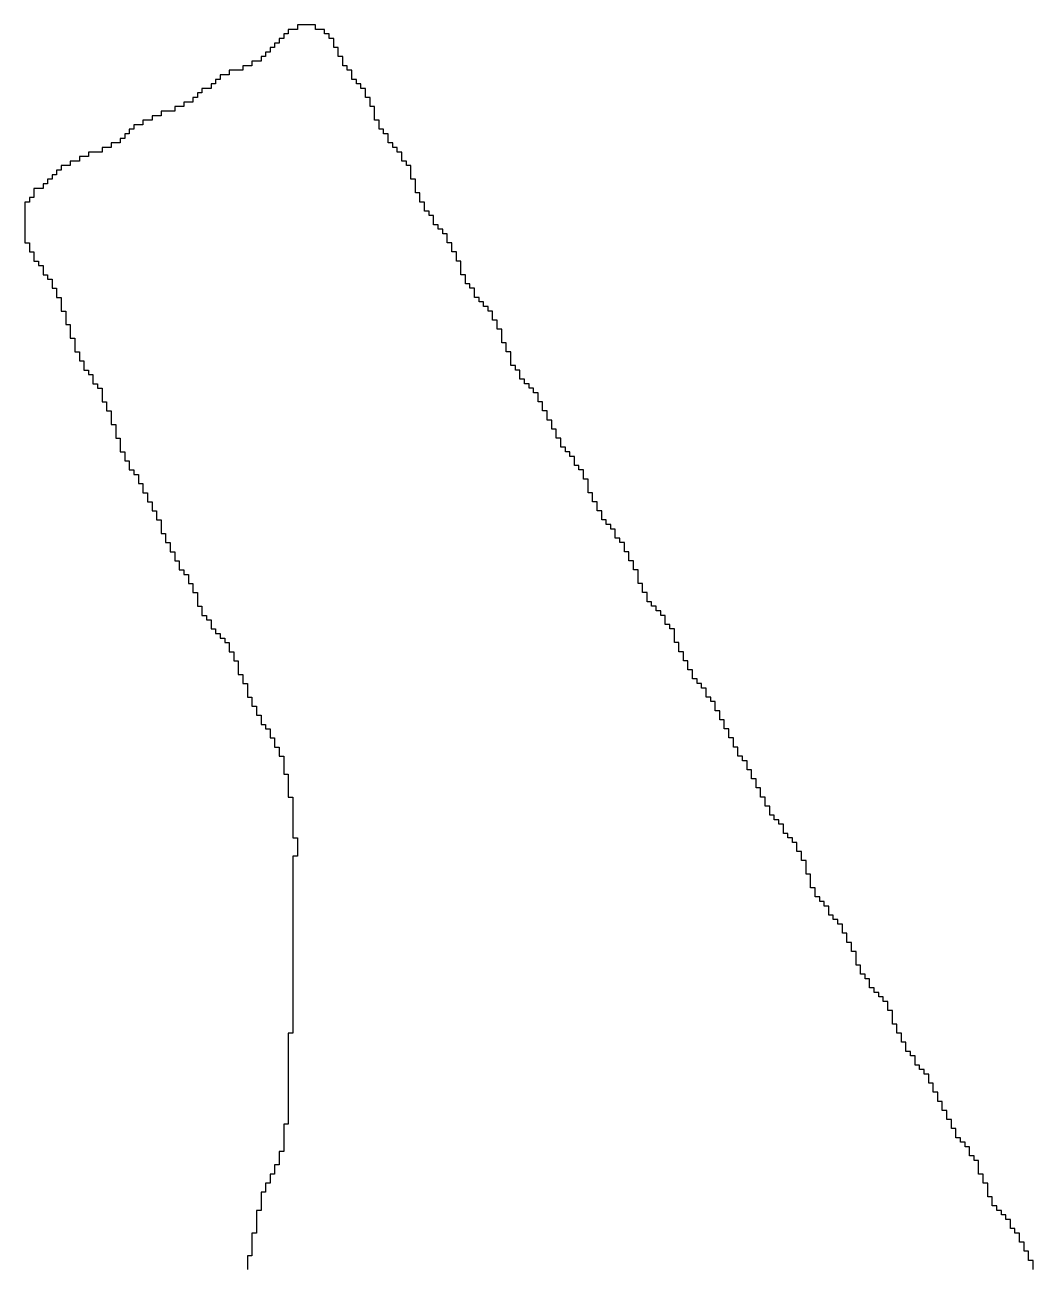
# Model space of a CAD drawing. Header units: millimetres. Extents: x 9.6 to 105, y 7.6 to 66.9.
# Drawn here: x 85.406 to 85.845, y 22.465 to 23.005 of the extents above; entities that cross this region are included whole.
import ezdxf

# ---------------------------------------------------------------- set-up
doc = ezdxf.new("R2010")
doc.units = ezdxf.units.MM
doc.layers.add('BottomOverlay', color=54, linetype='Continuous')

msp = doc.modelspace()

# ---------------------------------------------------------------- linework, layer by layer
at = {"layer": 'BottomOverlay'}
for p, q in [((85.5247, 23.00513), (85.5247, 23.00315)), ((85.53261, 23.00513), (85.5247, 23.00513)), ((85.53261, 23.00315), (85.53261, 23.00513)), ((85.52075, 23.00118), (85.51877, 23.00118)), ((85.51877, 23.00118), (85.51877, 22.9992)), ((85.5247, 23.00315), (85.52075, 23.00315)), ((85.52075, 23.00315), (85.52075, 23.00118)), ((85.53656, 23.00315), (85.53261, 23.00315)), ((85.53656, 23.00118), (85.53656, 23.00315)), ((85.53854, 23.00118), (85.53656, 23.00118)), ((85.53854, 22.9992), (85.53854, 23.00118)), ((85.51482, 22.99525), (85.51285, 22.99525)), ((85.51285, 22.99525), (85.51285, 22.99327)), ((85.5168, 22.99723), (85.51482, 22.99723)), ((85.51482, 22.99723), (85.51482, 22.99525)), ((85.51877, 22.9992), (85.5168, 22.9992)), ((85.5168, 22.9992), (85.5168, 22.99723)), ((85.54051, 22.9992), (85.53854, 22.9992)), ((85.54051, 22.99723), (85.54051, 22.9992)), ((85.54051, 22.99525), (85.54051, 22.99723)), ((85.54249, 22.99525), (85.54051, 22.99525)), ((85.54249, 22.99327), (85.54249, 22.99525)), ((85.50889, 22.98932), (85.50494, 22.98932)), ((85.50494, 22.98932), (85.50494, 22.98735)), ((85.51087, 22.9913), (85.50889, 22.9913)), ((85.50889, 22.9913), (85.50889, 22.98932)), ((85.51285, 22.99327), (85.51087, 22.99327)), ((85.51087, 22.99327), (85.51087, 22.9913)), ((85.54249, 22.9913), (85.54249, 22.99327)), ((85.54447, 22.9913), (85.54249, 22.9913)), ((85.54447, 22.98932), (85.54447, 22.9913)), ((85.54447, 22.98735), (85.54447, 22.98932)), ((85.49506, 22.98339), (85.49111, 22.98339)), ((85.49111, 22.98339), (85.49111, 22.98141)), ((85.50099, 22.98537), (85.49506, 22.98537)), ((85.49506, 22.98537), (85.49506, 22.98339)), ((85.50494, 22.98735), (85.50099, 22.98735)), ((85.50099, 22.98735), (85.50099, 22.98537)), ((85.54644, 22.98735), (85.54447, 22.98735)), ((85.54644, 22.98537), (85.54644, 22.98735)), ((85.54842, 22.98537), (85.54644, 22.98537)), ((85.54842, 22.98339), (85.54842, 22.98537)), ((85.54842, 22.98141), (85.54842, 22.98339)), ((85.48913, 22.97944), (85.48715, 22.97944)), ((85.48715, 22.97944), (85.48715, 22.97746)), ((85.49111, 22.98141), (85.48913, 22.98141)), ((85.48913, 22.98141), (85.48913, 22.97944)), ((85.5504, 22.98141), (85.54842, 22.98141)), ((85.5504, 22.97944), (85.5504, 22.98141)), ((85.55237, 22.97944), (85.5504, 22.97944)), ((85.55237, 22.97746), (85.55237, 22.97944)), ((85.48122, 22.97351), (85.47925, 22.97351)), ((85.47925, 22.97351), (85.47925, 22.97153)), ((85.4832, 22.97549), (85.48122, 22.97549)), ((85.48122, 22.97549), (85.48122, 22.97351)), ((85.48715, 22.97746), (85.4832, 22.97746)), ((85.4832, 22.97746), (85.4832, 22.97549)), ((85.55435, 22.97746), (85.55237, 22.97746)), ((85.55435, 22.97549), (85.55435, 22.97746)), ((85.55435, 22.97351), (85.55435, 22.97549)), ((85.55632, 22.97351), (85.55435, 22.97351)), ((85.55632, 22.97153), (85.55632, 22.97351)), ((85.47134, 22.96758), (85.46541, 22.96758)), ((85.46541, 22.96758), (85.46541, 22.96561)), ((85.4753, 22.96956), (85.47134, 22.96956)), ((85.47134, 22.96956), (85.47134, 22.96758)), ((85.47925, 22.97153), (85.4753, 22.97153)), ((85.4753, 22.97153), (85.4753, 22.96956)), ((85.55632, 22.96956), (85.55632, 22.97153)), ((85.5583, 22.96956), (85.55632, 22.96956)), ((85.5583, 22.96758), (85.5583, 22.96956)), ((85.5583, 22.96561), (85.5583, 22.96758)), ((85.45751, 22.96165), (85.45356, 22.96165)), ((85.45356, 22.96165), (85.45356, 22.95967)), ((85.46146, 22.96363), (85.45751, 22.96363)), ((85.45751, 22.96363), (85.45751, 22.96165)), ((85.46541, 22.96561), (85.46146, 22.96561)), ((85.46146, 22.96561), (85.46146, 22.96363)), ((85.5583, 22.96363), (85.5583, 22.96561)), ((85.56028, 22.96363), (85.5583, 22.96363)), ((85.56028, 22.96165), (85.56028, 22.96363)), ((85.56028, 22.95967), (85.56028, 22.96165)), ((85.45158, 22.9577), (85.4496, 22.9577)), ((85.4496, 22.9577), (85.4496, 22.95572)), ((85.45356, 22.95967), (85.45158, 22.95967)), ((85.45158, 22.95967), (85.45158, 22.9577)), ((85.56225, 22.95967), (85.56028, 22.95967)), ((85.56225, 22.9577), (85.56225, 22.95967)), ((85.56423, 22.9577), (85.56225, 22.9577)), ((85.56423, 22.95572), (85.56423, 22.9577)), ((85.44367, 22.95177), (85.43972, 22.95177)), ((85.43972, 22.95177), (85.43972, 22.94979)), ((85.44763, 22.95375), (85.44367, 22.95375)), ((85.44367, 22.95375), (85.44367, 22.95177)), ((85.4496, 22.95572), (85.44763, 22.95572)), ((85.44763, 22.95572), (85.44763, 22.95375)), ((85.56423, 22.95375), (85.56423, 22.95572)), ((85.56621, 22.95375), (85.56423, 22.95375)), ((85.56621, 22.95177), (85.56621, 22.95375)), ((85.56818, 22.95177), (85.56621, 22.95177)), ((85.56818, 22.94979), (85.56818, 22.95177)), ((85.42984, 22.94584), (85.42589, 22.94584)), ((85.42589, 22.94584), (85.42589, 22.94387)), ((85.43379, 22.94782), (85.42984, 22.94782)), ((85.42984, 22.94782), (85.42984, 22.94584)), ((85.43972, 22.94979), (85.43379, 22.94979)), ((85.43379, 22.94979), (85.43379, 22.94782)), ((85.57016, 22.94979), (85.56818, 22.94979)), ((85.57016, 22.94782), (85.57016, 22.94979)), ((85.57016, 22.94584), (85.57016, 22.94782)), ((85.57214, 22.94584), (85.57016, 22.94584)), ((85.57214, 22.94387), (85.57214, 22.94584)), ((85.41996, 22.93991), (85.41798, 22.93991)), ((85.41798, 22.93991), (85.41798, 22.93794)), ((85.42193, 22.94189), (85.41996, 22.94189)), ((85.41996, 22.94189), (85.41996, 22.93991)), ((85.42589, 22.94387), (85.42193, 22.94387)), ((85.42193, 22.94387), (85.42193, 22.94189)), ((85.57411, 22.94387), (85.57214, 22.94387)), ((85.57411, 22.94189), (85.57411, 22.94387)), ((85.57411, 22.93991), (85.57411, 22.94189)), ((85.57411, 22.93794), (85.57411, 22.93991)), ((85.41601, 22.93596), (85.41403, 22.93596)), ((85.41403, 22.93596), (85.41403, 22.93398)), ((85.41798, 22.93794), (85.41601, 22.93794)), ((85.41601, 22.93794), (85.41601, 22.93596)), ((85.57609, 22.93794), (85.57411, 22.93794)), ((85.57609, 22.93596), (85.57609, 22.93794)), ((85.57609, 22.93398), (85.57609, 22.93596)), ((85.41008, 22.93003), (85.4081, 22.93003)), ((85.4081, 22.93003), (85.4081, 22.92805)), ((85.41403, 22.93398), (85.41008, 22.93398)), ((85.41008, 22.93398), (85.41008, 22.93201)), ((85.41008, 22.93201), (85.41008, 22.93003)), ((85.57609, 22.93201), (85.57609, 22.93398)), ((85.57806, 22.93201), (85.57609, 22.93201)), ((85.57806, 22.93003), (85.57806, 22.93201)), ((85.57806, 22.92805), (85.57806, 22.93003)), ((85.4081, 22.92805), (85.40612, 22.92805)), ((85.40612, 22.92805), (85.40612, 22.92608)), ((85.40612, 22.92608), (85.40612, 22.9241)), ((85.40612, 22.9241), (85.40612, 22.92213)), ((85.58004, 22.92805), (85.57806, 22.92805)), ((85.58004, 22.92608), (85.58004, 22.92805)), ((85.58004, 22.9241), (85.58004, 22.92608)), ((85.58202, 22.9241), (85.58004, 22.9241)), ((85.58202, 22.92213), (85.58202, 22.9241)), ((85.40612, 22.92213), (85.40612, 22.92015)), ((85.40612, 22.92015), (85.40612, 22.91817)), ((85.40612, 22.91817), (85.40612, 22.9162)), ((85.58399, 22.92213), (85.58202, 22.92213)), ((85.58399, 22.92015), (85.58399, 22.92213)), ((85.58399, 22.91817), (85.58399, 22.92015)), ((85.58597, 22.91817), (85.58399, 22.91817)), ((85.58597, 22.9162), (85.58597, 22.91817)), ((85.40612, 22.9162), (85.40612, 22.91422)), ((85.40612, 22.91422), (85.40612, 22.91225)), ((85.58795, 22.9162), (85.58597, 22.9162)), ((85.58795, 22.91422), (85.58795, 22.9162)), ((85.58992, 22.91422), (85.58795, 22.91422)), ((85.58992, 22.91225), (85.58992, 22.91422)), ((85.40612, 22.91225), (85.40612, 22.91027)), ((85.40612, 22.91027), (85.4081, 22.91027)), ((85.4081, 22.91027), (85.4081, 22.90829)), ((85.4081, 22.90829), (85.4081, 22.90631)), ((85.58992, 22.91027), (85.58992, 22.91225)), ((85.5919, 22.91027), (85.58992, 22.91027)), ((85.5919, 22.90829), (85.5919, 22.91027)), ((85.5919, 22.90631), (85.5919, 22.90829)), ((85.4081, 22.90631), (85.41008, 22.90631)), ((85.41008, 22.90631), (85.41008, 22.90434)), ((85.41008, 22.90434), (85.41008, 22.90236)), ((85.41008, 22.90236), (85.41205, 22.90236)), ((85.41205, 22.90236), (85.41205, 22.90039)), ((85.59388, 22.90631), (85.5919, 22.90631)), ((85.59388, 22.90434), (85.59388, 22.90631)), ((85.59388, 22.90236), (85.59388, 22.90434)), ((85.59585, 22.90236), (85.59388, 22.90236)), ((85.59585, 22.90039), (85.59585, 22.90236)), ((85.41205, 22.90039), (85.41403, 22.90039)), ((85.41403, 22.90039), (85.41403, 22.89841)), ((85.41403, 22.89841), (85.41403, 22.89643)), ((85.59585, 22.89841), (85.59585, 22.90039)), ((85.59585, 22.89643), (85.59585, 22.89841)), ((85.41403, 22.89643), (85.41601, 22.89643)), ((85.41601, 22.89643), (85.41601, 22.89446)), ((85.41601, 22.89446), (85.41798, 22.89446)), ((85.41798, 22.89446), (85.41798, 22.89248)), ((85.41798, 22.89248), (85.41798, 22.89051)), ((85.59783, 22.89643), (85.59585, 22.89643)), ((85.59783, 22.89446), (85.59783, 22.89643)), ((85.59783, 22.89248), (85.59783, 22.89446)), ((85.5998, 22.89248), (85.59783, 22.89248)), ((85.5998, 22.89051), (85.5998, 22.89248)), ((85.41798, 22.89051), (85.41996, 22.89051)), ((85.41996, 22.89051), (85.41996, 22.88853)), ((85.41996, 22.88853), (85.41996, 22.88655)), ((85.41996, 22.88655), (85.42193, 22.88655)), ((85.42193, 22.88655), (85.42193, 22.88457)), ((85.60178, 22.89051), (85.5998, 22.89051)), ((85.60178, 22.88853), (85.60178, 22.89051)), ((85.60178, 22.88655), (85.60178, 22.88853)), ((85.60376, 22.88655), (85.60178, 22.88655)), ((85.60376, 22.88457), (85.60376, 22.88655)), ((85.42193, 22.88457), (85.42193, 22.8826)), ((85.42193, 22.8826), (85.42193, 22.88062)), ((85.42193, 22.88062), (85.42391, 22.88062)), ((85.42391, 22.88062), (85.42391, 22.87865)), ((85.60573, 22.88457), (85.60376, 22.88457)), ((85.60573, 22.8826), (85.60573, 22.88457)), ((85.60771, 22.8826), (85.60573, 22.8826)), ((85.60771, 22.88062), (85.60771, 22.8826)), ((85.60968, 22.88062), (85.60771, 22.88062)), ((85.60968, 22.87865), (85.60968, 22.88062)), ((85.42391, 22.87865), (85.42391, 22.87667)), ((85.42391, 22.87667), (85.42391, 22.87469)), ((85.60968, 22.87667), (85.60968, 22.87865)), ((85.61166, 22.87667), (85.60968, 22.87667)), ((85.61166, 22.87469), (85.61166, 22.87667)), ((85.42391, 22.87469), (85.42589, 22.87469)), ((85.42589, 22.87469), (85.42589, 22.87272)), ((85.42589, 22.87272), (85.42589, 22.87074)), ((85.42589, 22.87074), (85.42589, 22.86877)), ((85.61166, 22.87272), (85.61166, 22.87469)), ((85.61364, 22.87272), (85.61166, 22.87272)), ((85.61364, 22.87074), (85.61364, 22.87272)), ((85.61364, 22.86877), (85.61364, 22.87074)), ((85.42589, 22.86877), (85.42786, 22.86877)), ((85.42786, 22.86877), (85.42786, 22.86679)), ((85.42786, 22.86679), (85.42786, 22.86481)), ((85.42786, 22.86481), (85.42786, 22.86284)), ((85.61364, 22.86679), (85.61364, 22.86877)), ((85.61561, 22.86679), (85.61364, 22.86679)), ((85.61561, 22.86481), (85.61561, 22.86679)), ((85.61561, 22.86284), (85.61561, 22.86481)), ((85.42786, 22.86284), (85.42984, 22.86284)), ((85.42984, 22.86284), (85.42984, 22.86086)), ((85.42984, 22.86086), (85.42984, 22.85888)), ((85.42984, 22.85888), (85.43182, 22.85888)), ((85.43182, 22.85888), (85.43182, 22.85691)), ((85.61759, 22.86284), (85.61561, 22.86284)), ((85.61759, 22.86086), (85.61759, 22.86284)), ((85.61759, 22.85888), (85.61759, 22.86086)), ((85.61759, 22.85691), (85.61759, 22.85888)), ((85.43182, 22.85691), (85.43182, 22.85493)), ((85.43182, 22.85493), (85.43379, 22.85493)), ((85.43379, 22.85493), (85.43379, 22.85295)), ((85.61957, 22.85691), (85.61759, 22.85691)), ((85.61957, 22.85493), (85.61957, 22.85691)), ((85.62154, 22.85493), (85.61957, 22.85493)), ((85.62154, 22.85295), (85.62154, 22.85493)), ((85.43379, 22.85295), (85.43577, 22.85295)), ((85.43577, 22.85295), (85.43577, 22.85098)), ((85.43577, 22.85098), (85.43577, 22.849)), ((85.43577, 22.849), (85.43775, 22.849)), ((85.43775, 22.849), (85.43775, 22.84703)), ((85.62154, 22.85098), (85.62154, 22.85295)), ((85.62352, 22.85098), (85.62154, 22.85098)), ((85.62352, 22.849), (85.62352, 22.85098)), ((85.6255, 22.849), (85.62352, 22.849)), ((85.6255, 22.84703), (85.6255, 22.849)), ((85.43775, 22.84703), (85.43972, 22.84703)), ((85.43972, 22.84703), (85.43972, 22.84505)), ((85.43972, 22.84505), (85.43972, 22.84307)), ((85.43972, 22.84307), (85.43972, 22.8411)), ((85.62747, 22.84703), (85.6255, 22.84703)), ((85.62747, 22.84505), (85.62747, 22.84703)), ((85.62945, 22.84505), (85.62747, 22.84505)), ((85.62945, 22.84307), (85.62945, 22.84505)), ((85.62945, 22.8411), (85.62945, 22.84307)), ((85.43972, 22.8411), (85.4417, 22.8411)), ((85.4417, 22.8411), (85.4417, 22.83912)), ((85.4417, 22.83912), (85.4417, 22.83715)), ((85.4417, 22.83715), (85.44367, 22.83715)), ((85.44367, 22.83715), (85.44367, 22.83517)), ((85.63142, 22.8411), (85.62945, 22.8411)), ((85.63142, 22.83912), (85.63142, 22.8411)), ((85.63142, 22.83715), (85.63142, 22.83912)), ((85.6334, 22.83715), (85.63142, 22.83715)), ((85.6334, 22.83517), (85.6334, 22.83715)), ((85.44367, 22.83517), (85.44367, 22.83319)), ((85.44367, 22.83319), (85.44367, 22.83121)), ((85.6334, 22.83319), (85.6334, 22.83517)), ((85.63538, 22.83319), (85.6334, 22.83319)), ((85.63538, 22.83121), (85.63538, 22.83319)), ((85.44367, 22.83121), (85.44565, 22.83121)), ((85.44565, 22.83121), (85.44565, 22.82924)), ((85.44565, 22.82924), (85.44565, 22.82726)), ((85.44565, 22.82726), (85.44565, 22.82529)), ((85.63538, 22.82924), (85.63538, 22.83121)), ((85.63735, 22.82924), (85.63538, 22.82924)), ((85.63735, 22.82726), (85.63735, 22.82924)), ((85.63735, 22.82529), (85.63735, 22.82726)), ((85.44565, 22.82529), (85.44763, 22.82529)), ((85.44763, 22.82529), (85.44763, 22.82331)), ((85.44763, 22.82331), (85.44763, 22.82133)), ((85.44763, 22.82133), (85.44763, 22.81936)), ((85.63933, 22.82529), (85.63735, 22.82529)), ((85.63933, 22.82331), (85.63933, 22.82529)), ((85.63933, 22.82133), (85.63933, 22.82331)), ((85.64131, 22.82133), (85.63933, 22.82133)), ((85.64131, 22.81936), (85.64131, 22.82133)), ((85.44763, 22.81936), (85.4496, 22.81936)), ((85.4496, 22.81936), (85.4496, 22.81738)), ((85.4496, 22.81738), (85.4496, 22.81541)), ((85.64328, 22.81936), (85.64131, 22.81936)), ((85.64328, 22.81738), (85.64328, 22.81936)), ((85.64526, 22.81738), (85.64328, 22.81738)), ((85.64526, 22.81541), (85.64526, 22.81738)), ((85.4496, 22.81541), (85.45158, 22.81541)), ((85.45158, 22.81541), (85.45158, 22.81343)), ((85.45158, 22.81343), (85.45158, 22.81145)), ((85.45158, 22.81145), (85.45356, 22.81145)), ((85.45356, 22.81145), (85.45356, 22.80947)), ((85.64526, 22.81343), (85.64526, 22.81541)), ((85.64724, 22.81343), (85.64526, 22.81343)), ((85.64724, 22.81145), (85.64724, 22.81343)), ((85.64921, 22.81145), (85.64724, 22.81145)), ((85.64921, 22.80947), (85.64921, 22.81145)), ((85.45356, 22.80947), (85.45553, 22.80947)), ((85.45553, 22.80947), (85.45553, 22.8075)), ((85.45553, 22.8075), (85.45553, 22.80552)), ((85.45553, 22.80552), (85.45751, 22.80552)), ((85.45751, 22.80552), (85.45751, 22.80355)), ((85.64921, 22.8075), (85.64921, 22.80947)), ((85.65119, 22.8075), (85.64921, 22.8075)), ((85.65119, 22.80552), (85.65119, 22.8075)), ((85.65119, 22.80355), (85.65119, 22.80552)), ((85.45751, 22.80355), (85.45751, 22.80157)), ((85.45751, 22.80157), (85.45948, 22.80157)), ((85.45948, 22.80157), (85.45948, 22.79959)), ((85.45948, 22.79959), (85.45948, 22.79762)), ((85.65119, 22.80157), (85.65119, 22.80355)), ((85.65316, 22.80157), (85.65119, 22.80157)), ((85.65316, 22.79959), (85.65316, 22.80157)), ((85.65316, 22.79762), (85.65316, 22.79959)), ((85.45948, 22.79762), (85.46146, 22.79762)), ((85.46146, 22.79762), (85.46146, 22.79564)), ((85.46146, 22.79564), (85.46146, 22.79367)), ((85.65514, 22.79762), (85.65316, 22.79762)), ((85.65514, 22.79564), (85.65514, 22.79762)), ((85.65514, 22.79367), (85.65514, 22.79564)), ((85.46146, 22.79367), (85.46344, 22.79367)), ((85.46344, 22.79367), (85.46344, 22.79169)), ((85.46344, 22.79169), (85.46344, 22.78971)), ((85.46344, 22.78971), (85.46541, 22.78971)), ((85.46541, 22.78971), (85.46541, 22.78774)), ((85.65712, 22.79367), (85.65514, 22.79367)), ((85.65712, 22.79169), (85.65712, 22.79367)), ((85.65712, 22.78971), (85.65712, 22.79169)), ((85.65909, 22.78971), (85.65712, 22.78971)), ((85.65909, 22.78774), (85.65909, 22.78971)), ((85.46541, 22.78774), (85.46541, 22.78576)), ((85.46541, 22.78576), (85.46541, 22.78378)), ((85.46541, 22.78378), (85.46739, 22.78378)), ((85.46739, 22.78378), (85.46739, 22.78181)), ((85.66107, 22.78774), (85.65909, 22.78774)), ((85.66107, 22.78576), (85.66107, 22.78774)), ((85.66305, 22.78576), (85.66107, 22.78576)), ((85.66305, 22.78378), (85.66305, 22.78576)), ((85.66305, 22.78181), (85.66305, 22.78378)), ((85.46739, 22.78181), (85.46739, 22.77983)), ((85.46739, 22.77983), (85.46937, 22.77983)), ((85.46937, 22.77983), (85.46937, 22.77785)), ((85.46937, 22.77785), (85.46937, 22.77588)), ((85.66502, 22.78181), (85.66305, 22.78181)), ((85.66502, 22.77983), (85.66502, 22.78181)), ((85.667, 22.77983), (85.66502, 22.77983)), ((85.667, 22.77785), (85.667, 22.77983)), ((85.667, 22.77588), (85.667, 22.77785)), ((85.46937, 22.77588), (85.47134, 22.77588)), ((85.47134, 22.77588), (85.47134, 22.7739)), ((85.47134, 22.7739), (85.47134, 22.77193)), ((85.66898, 22.77588), (85.667, 22.77588)), ((85.66898, 22.7739), (85.66898, 22.77588)), ((85.66898, 22.77193), (85.66898, 22.7739)), ((85.47134, 22.77193), (85.47332, 22.77193)), ((85.47332, 22.77193), (85.47332, 22.76995)), ((85.47332, 22.76995), (85.47332, 22.76797)), ((85.47332, 22.76797), (85.4753, 22.76797)), ((85.4753, 22.76797), (85.4753, 22.766)), ((85.67095, 22.77193), (85.66898, 22.77193)), ((85.67095, 22.76995), (85.67095, 22.77193)), ((85.67095, 22.76797), (85.67095, 22.76995)), ((85.67293, 22.76797), (85.67095, 22.76797)), ((85.67293, 22.766), (85.67293, 22.76797)), ((85.4753, 22.766), (85.47727, 22.766)), ((85.47727, 22.766), (85.47727, 22.76402)), ((85.47727, 22.76402), (85.47727, 22.76204)), ((85.47727, 22.76204), (85.47925, 22.76204)), ((85.47925, 22.76204), (85.47925, 22.76007)), ((85.67293, 22.76402), (85.67293, 22.766)), ((85.67293, 22.76204), (85.67293, 22.76402)), ((85.6749, 22.76204), (85.67293, 22.76204)), ((85.6749, 22.76007), (85.6749, 22.76204)), ((85.47925, 22.76007), (85.47925, 22.75809)), ((85.47925, 22.75809), (85.48122, 22.75809)), ((85.48122, 22.75809), (85.48122, 22.75611)), ((85.48122, 22.75611), (85.48122, 22.75414)), ((85.6749, 22.75809), (85.6749, 22.76007)), ((85.67688, 22.75809), (85.6749, 22.75809)), ((85.67688, 22.75611), (85.67688, 22.75809)), ((85.67688, 22.75414), (85.67688, 22.75611)), ((85.48122, 22.75414), (85.48122, 22.75216)), ((85.48122, 22.75216), (85.4832, 22.75216)), ((85.4832, 22.75216), (85.4832, 22.75019)), ((85.67886, 22.75414), (85.67688, 22.75414)), ((85.67886, 22.75216), (85.67886, 22.75414)), ((85.68083, 22.75216), (85.67886, 22.75216)), ((85.68083, 22.75019), (85.68083, 22.75216)), ((85.4832, 22.75019), (85.4832, 22.74821)), ((85.4832, 22.74821), (85.48518, 22.74821)), ((85.48518, 22.74821), (85.48518, 22.74623)), ((85.48518, 22.74623), (85.48715, 22.74623)), ((85.48715, 22.74623), (85.48715, 22.74426)), ((85.68281, 22.75019), (85.68083, 22.75019)), ((85.68281, 22.74821), (85.68281, 22.75019)), ((85.68478, 22.74821), (85.68281, 22.74821)), ((85.68478, 22.74623), (85.68478, 22.74821)), ((85.68478, 22.74426), (85.68478, 22.74623)), ((85.48715, 22.74426), (85.48715, 22.74228)), ((85.48715, 22.74228), (85.48913, 22.74228)), ((85.48913, 22.74228), (85.48913, 22.74031)), ((85.48913, 22.74031), (85.49111, 22.74031)), ((85.49111, 22.74031), (85.49111, 22.73833)), ((85.68676, 22.74426), (85.68478, 22.74426)), ((85.68676, 22.74228), (85.68676, 22.74426)), ((85.68874, 22.74228), (85.68676, 22.74228)), ((85.68874, 22.74031), (85.68874, 22.74228)), ((85.68874, 22.73833), (85.68874, 22.74031)), ((85.49111, 22.73833), (85.49308, 22.73833)), ((85.49308, 22.73833), (85.49308, 22.73635)), ((85.49308, 22.73635), (85.49506, 22.73635)), ((85.49506, 22.73635), (85.49506, 22.73437)), ((85.49506, 22.73437), (85.49506, 22.7324)), ((85.68874, 22.73635), (85.68874, 22.73833)), ((85.69072, 22.73635), (85.68874, 22.73635)), ((85.69072, 22.73437), (85.69072, 22.73635)), ((85.69072, 22.7324), (85.69072, 22.73437)), ((85.49506, 22.7324), (85.49703, 22.7324)), ((85.49703, 22.7324), (85.49703, 22.73042)), ((85.49703, 22.73042), (85.49703, 22.72845)), ((85.69269, 22.7324), (85.69072, 22.7324)), ((85.69269, 22.73042), (85.69269, 22.7324)), ((85.69269, 22.72845), (85.69269, 22.73042)), ((85.49703, 22.72845), (85.49901, 22.72845)), ((85.49901, 22.72845), (85.49901, 22.72647)), ((85.49901, 22.72647), (85.49901, 22.72449)), ((85.49901, 22.72449), (85.49901, 22.72252)), ((85.69467, 22.72845), (85.69269, 22.72845)), ((85.69467, 22.72647), (85.69467, 22.72845)), ((85.69467, 22.72449), (85.69467, 22.72647)), ((85.69664, 22.72449), (85.69467, 22.72449)), ((85.69664, 22.72252), (85.69664, 22.72449)), ((85.49901, 22.72252), (85.50099, 22.72252)), ((85.50099, 22.72252), (85.50099, 22.72054)), ((85.50099, 22.72054), (85.50099, 22.71857)), ((85.50099, 22.71857), (85.50296, 22.71857)), ((85.50296, 22.71857), (85.50296, 22.71659)), ((85.69664, 22.72054), (85.69664, 22.72252)), ((85.69862, 22.72054), (85.69664, 22.72054)), ((85.69862, 22.71857), (85.69862, 22.72054)), ((85.7006, 22.71857), (85.69862, 22.71857)), ((85.7006, 22.71659), (85.7006, 22.71857)), ((85.50296, 22.71659), (85.50296, 22.71461)), ((85.50296, 22.71461), (85.50296, 22.71264)), ((85.70257, 22.71659), (85.7006, 22.71659)), ((85.70257, 22.71461), (85.70257, 22.71659)), ((85.70257, 22.71264), (85.70257, 22.71461)), ((85.50296, 22.71264), (85.50494, 22.71264)), ((85.50494, 22.71264), (85.50494, 22.71066)), ((85.50494, 22.71066), (85.50494, 22.70868)), ((85.50494, 22.70868), (85.50692, 22.70868)), ((85.50692, 22.70868), (85.50692, 22.70671)), ((85.70455, 22.71264), (85.70257, 22.71264)), ((85.70455, 22.71066), (85.70455, 22.71264)), ((85.70652, 22.71066), (85.70455, 22.71066)), ((85.70652, 22.70868), (85.70652, 22.71066)), ((85.70652, 22.70671), (85.70652, 22.70868)), ((85.50692, 22.70671), (85.50692, 22.70473)), ((85.50692, 22.70473), (85.50889, 22.70473)), ((85.50889, 22.70473), (85.50889, 22.70275)), ((85.50889, 22.70275), (85.50889, 22.70078)), ((85.7085, 22.70671), (85.70652, 22.70671)), ((85.7085, 22.70473), (85.7085, 22.70671)), ((85.7085, 22.70275), (85.7085, 22.70473)), ((85.71048, 22.70275), (85.7085, 22.70275)), ((85.71048, 22.70078), (85.71048, 22.70275)), ((85.50889, 22.70078), (85.51087, 22.70078)), ((85.51087, 22.70078), (85.51087, 22.6988)), ((85.51087, 22.6988), (85.51285, 22.6988)), ((85.51285, 22.6988), (85.51285, 22.69683)), ((85.51285, 22.69683), (85.51285, 22.69485)), ((85.71048, 22.6988), (85.71048, 22.70078)), ((85.71245, 22.6988), (85.71048, 22.6988)), ((85.71245, 22.69683), (85.71245, 22.6988)), ((85.71245, 22.69485), (85.71245, 22.69683)), ((85.51285, 22.69485), (85.51482, 22.69485)), ((85.51482, 22.69485), (85.51482, 22.69287)), ((85.51482, 22.69287), (85.51482, 22.6909)), ((85.71443, 22.69485), (85.71245, 22.69485)), ((85.71443, 22.69287), (85.71443, 22.69485)), ((85.71443, 22.6909), (85.71443, 22.69287)), ((85.51482, 22.6909), (85.5168, 22.6909)), ((85.5168, 22.6909), (85.5168, 22.68892)), ((85.5168, 22.68892), (85.5168, 22.68694)), ((85.5168, 22.68694), (85.51877, 22.68694)), ((85.51877, 22.68694), (85.51877, 22.68497)), ((85.71641, 22.6909), (85.71443, 22.6909)), ((85.71641, 22.68892), (85.71641, 22.6909)), ((85.71641, 22.68694), (85.71641, 22.68892)), ((85.71838, 22.68694), (85.71641, 22.68694)), ((85.71838, 22.68497), (85.71838, 22.68694)), ((85.51877, 22.68497), (85.51877, 22.68299)), ((85.51877, 22.68299), (85.51877, 22.68101)), ((85.51877, 22.68101), (85.51877, 22.67904)), ((85.72036, 22.68497), (85.71838, 22.68497)), ((85.72036, 22.68299), (85.72036, 22.68497)), ((85.72036, 22.68101), (85.72036, 22.68299)), ((85.72234, 22.68101), (85.72036, 22.68101)), ((85.72234, 22.67904), (85.72234, 22.68101)), ((85.51877, 22.67904), (85.52075, 22.67904)), ((85.52075, 22.67904), (85.52075, 22.67706)), ((85.52075, 22.67706), (85.52075, 22.67509)), ((85.52075, 22.67509), (85.52075, 22.67311)), ((85.72234, 22.67706), (85.72234, 22.67904)), ((85.72431, 22.67706), (85.72234, 22.67706)), ((85.72431, 22.67509), (85.72431, 22.67706)), ((85.72431, 22.67311), (85.72431, 22.67509)), ((85.52075, 22.67311), (85.52075, 22.67113)), ((85.52075, 22.67113), (85.52075, 22.66916)), ((85.72629, 22.67311), (85.72431, 22.67311)), ((85.72629, 22.67113), (85.72629, 22.67311)), ((85.72629, 22.66916), (85.72629, 22.67113)), ((85.52075, 22.66916), (85.52273, 22.66916)), ((85.52273, 22.66916), (85.52273, 22.66718)), ((85.52273, 22.66718), (85.52273, 22.6652)), ((85.52273, 22.6652), (85.52273, 22.66323)), ((85.72826, 22.66916), (85.72629, 22.66916)), ((85.72826, 22.66718), (85.72826, 22.66916)), ((85.72826, 22.6652), (85.72826, 22.66718)), ((85.73024, 22.6652), (85.72826, 22.6652)), ((85.73024, 22.66323), (85.73024, 22.6652)), ((85.52273, 22.66323), (85.52273, 22.66125)), ((85.52273, 22.66125), (85.52273, 22.65927)), ((85.52273, 22.65927), (85.52273, 22.6573)), ((85.73024, 22.66125), (85.73024, 22.66323)), ((85.73222, 22.66125), (85.73024, 22.66125)), ((85.73222, 22.65927), (85.73222, 22.66125)), ((85.73419, 22.65927), (85.73222, 22.65927)), ((85.73419, 22.6573), (85.73419, 22.65927)), ((85.52273, 22.6573), (85.52273, 22.65532)), ((85.52273, 22.65532), (85.52273, 22.65335)), ((85.52273, 22.65335), (85.52273, 22.65137)), ((85.73617, 22.6573), (85.73419, 22.6573)), ((85.73617, 22.65532), (85.73617, 22.6573)), ((85.73617, 22.65335), (85.73617, 22.65532)), ((85.73815, 22.65335), (85.73617, 22.65335)), ((85.73815, 22.65137), (85.73815, 22.65335)), ((85.52273, 22.65137), (85.5247, 22.65137)), ((85.5247, 22.65137), (85.5247, 22.64939)), ((85.5247, 22.64939), (85.5247, 22.64742)), ((85.74012, 22.65137), (85.73815, 22.65137)), ((85.74012, 22.64939), (85.74012, 22.65137)), ((85.7421, 22.64939), (85.74012, 22.64939)), ((85.7421, 22.64742), (85.7421, 22.64939)), ((85.5247, 22.64346), (85.52273, 22.64346)), ((85.52273, 22.64346), (85.52273, 22.64149)), ((85.5247, 22.64742), (85.5247, 22.64544)), ((85.5247, 22.64544), (85.5247, 22.64346)), ((85.7421, 22.64544), (85.7421, 22.64742)), ((85.74408, 22.64544), (85.7421, 22.64544)), ((85.74408, 22.64346), (85.74408, 22.64544)), ((85.74408, 22.64149), (85.74408, 22.64346)), ((85.52273, 22.64149), (85.52273, 22.63951)), ((85.52273, 22.63951), (85.52273, 22.63754)), ((85.52273, 22.63754), (85.52273, 22.63556)), ((85.74605, 22.64149), (85.74408, 22.64149)), ((85.74605, 22.63951), (85.74605, 22.64149)), ((85.74605, 22.63754), (85.74605, 22.63951)), ((85.74605, 22.63556), (85.74605, 22.63754)), ((85.52273, 22.63556), (85.52273, 22.63358)), ((85.52273, 22.63358), (85.52273, 22.63161)), ((85.74803, 22.63556), (85.74605, 22.63556)), ((85.74803, 22.63358), (85.74803, 22.63556)), ((85.74803, 22.63161), (85.74803, 22.63358)), ((85.52273, 22.63161), (85.52273, 22.62963)), ((85.52273, 22.62963), (85.52273, 22.62765)), ((85.52273, 22.62765), (85.52273, 22.62568)), ((85.74803, 22.62963), (85.74803, 22.63161)), ((85.75, 22.62963), (85.74803, 22.62963)), ((85.75, 22.62765), (85.75, 22.62963)), ((85.75, 22.62568), (85.75, 22.62765)), ((85.52273, 22.62568), (85.52273, 22.6237)), ((85.52273, 22.6237), (85.52273, 22.62173)), ((85.52273, 22.62173), (85.52273, 22.61975)), ((85.75198, 22.62568), (85.75, 22.62568)), ((85.75198, 22.6237), (85.75198, 22.62568)), ((85.75396, 22.6237), (85.75198, 22.6237)), ((85.75396, 22.62173), (85.75396, 22.6237)), ((85.75593, 22.62173), (85.75396, 22.62173)), ((85.75593, 22.61975), (85.75593, 22.62173)), ((85.52273, 22.61975), (85.52273, 22.61777)), ((85.52273, 22.61777), (85.52273, 22.6158)), ((85.52273, 22.6158), (85.52273, 22.61382)), ((85.75593, 22.61777), (85.75593, 22.61975)), ((85.75791, 22.61777), (85.75593, 22.61777)), ((85.75791, 22.6158), (85.75791, 22.61777)), ((85.75988, 22.6158), (85.75791, 22.6158)), ((85.75988, 22.61382), (85.75988, 22.6158)), ((85.52273, 22.61382), (85.52273, 22.61184)), ((85.52273, 22.61184), (85.52273, 22.60987)), ((85.76186, 22.61382), (85.75988, 22.61382)), ((85.76186, 22.61184), (85.76186, 22.61382)), ((85.76186, 22.60987), (85.76186, 22.61184)), ((85.52273, 22.60987), (85.52273, 22.60789)), ((85.52273, 22.60789), (85.52273, 22.60591)), ((85.52273, 22.60591), (85.52273, 22.60394)), ((85.76384, 22.60987), (85.76186, 22.60987)), ((85.76384, 22.60789), (85.76384, 22.60987)), ((85.76384, 22.60591), (85.76384, 22.60789)), ((85.76582, 22.60591), (85.76384, 22.60591)), ((85.76582, 22.60394), (85.76582, 22.60591)), ((85.52273, 22.60394), (85.52273, 22.60196)), ((85.52273, 22.60196), (85.52273, 22.59999)), ((85.52273, 22.59999), (85.52273, 22.59801)), ((85.76582, 22.60196), (85.76582, 22.60394)), ((85.76779, 22.60196), (85.76582, 22.60196)), ((85.76779, 22.59999), (85.76779, 22.60196)), ((85.76779, 22.59801), (85.76779, 22.59999)), ((85.52273, 22.59801), (85.52273, 22.59603)), ((85.52273, 22.59603), (85.52273, 22.59406)), ((85.52273, 22.59406), (85.52273, 22.59208)), ((85.76779, 22.59603), (85.76779, 22.59801)), ((85.76977, 22.59603), (85.76779, 22.59603)), ((85.76977, 22.59406), (85.76977, 22.59603)), ((85.76977, 22.59208), (85.76977, 22.59406)), ((85.52273, 22.59208), (85.52273, 22.5901)), ((85.52273, 22.5901), (85.52273, 22.58813)), ((85.77174, 22.59208), (85.76977, 22.59208)), ((85.77174, 22.5901), (85.77174, 22.59208)), ((85.77372, 22.5901), (85.77174, 22.5901)), ((85.77372, 22.58813), (85.77372, 22.5901)), ((85.52273, 22.58813), (85.52273, 22.58615)), ((85.52273, 22.58615), (85.52273, 22.58417)), ((85.52273, 22.58417), (85.52273, 22.5822)), ((85.77372, 22.58615), (85.77372, 22.58813)), ((85.7757, 22.58615), (85.77372, 22.58615)), ((85.7757, 22.58417), (85.7757, 22.58615)), ((85.77767, 22.58417), (85.7757, 22.58417)), ((85.77767, 22.5822), (85.77767, 22.58417)), ((85.52273, 22.5822), (85.52273, 22.58022)), ((85.52273, 22.58022), (85.52273, 22.57825)), ((85.52273, 22.57825), (85.52273, 22.57627)), ((85.77965, 22.5822), (85.77767, 22.5822)), ((85.77965, 22.58022), (85.77965, 22.5822)), ((85.78162, 22.58022), (85.77965, 22.58022)), ((85.78162, 22.57825), (85.78162, 22.58022)), ((85.78162, 22.57627), (85.78162, 22.57825)), ((85.52273, 22.57627), (85.52273, 22.57429)), ((85.52273, 22.57429), (85.52273, 22.57232)), ((85.52273, 22.57232), (85.52273, 22.57034)), ((85.7836, 22.57627), (85.78162, 22.57627)), ((85.7836, 22.57429), (85.7836, 22.57627)), ((85.7836, 22.57232), (85.7836, 22.57429)), ((85.7836, 22.57034), (85.7836, 22.57232)), ((85.52273, 22.57034), (85.52273, 22.56836)), ((85.52273, 22.56836), (85.52273, 22.56639)), ((85.78558, 22.57034), (85.7836, 22.57034)), ((85.78558, 22.56836), (85.78558, 22.57034)), ((85.78558, 22.56639), (85.78558, 22.56836)), ((85.52273, 22.56639), (85.52075, 22.56639)), ((85.52075, 22.56639), (85.52075, 22.56441)), ((85.52075, 22.56441), (85.52075, 22.56244)), ((85.52075, 22.56244), (85.52075, 22.56046)), ((85.78755, 22.56639), (85.78558, 22.56639)), ((85.78755, 22.56441), (85.78755, 22.56639)), ((85.78755, 22.56244), (85.78755, 22.56441)), ((85.78953, 22.56244), (85.78755, 22.56244)), ((85.78953, 22.56046), (85.78953, 22.56244)), ((85.52075, 22.56046), (85.52075, 22.55848)), ((85.52075, 22.55848), (85.52075, 22.55651)), ((85.52075, 22.55651), (85.52075, 22.55453)), ((85.78953, 22.55848), (85.78953, 22.56046)), ((85.79151, 22.55848), (85.78953, 22.55848)), ((85.79151, 22.55651), (85.79151, 22.55848)), ((85.79348, 22.55651), (85.79151, 22.55651)), ((85.79348, 22.55453), (85.79348, 22.55651)), ((85.52075, 22.55453), (85.52075, 22.55255)), ((85.52075, 22.55255), (85.52075, 22.55058)), ((85.79348, 22.55255), (85.79348, 22.55453)), ((85.79546, 22.55255), (85.79348, 22.55255)), ((85.79546, 22.55058), (85.79546, 22.55255)), ((85.52075, 22.55058), (85.52075, 22.5486)), ((85.52075, 22.5486), (85.52075, 22.54662)), ((85.52075, 22.54662), (85.52075, 22.54465)), ((85.79744, 22.55058), (85.79546, 22.55058)), ((85.79744, 22.5486), (85.79744, 22.55058)), ((85.79941, 22.5486), (85.79744, 22.5486)), ((85.79941, 22.54662), (85.79941, 22.5486)), ((85.79941, 22.54465), (85.79941, 22.54662)), ((85.52075, 22.54465), (85.52075, 22.54267)), ((85.52075, 22.54267), (85.52075, 22.5407)), ((85.52075, 22.5407), (85.52075, 22.53872)), ((85.80139, 22.54465), (85.79941, 22.54465)), ((85.80139, 22.54267), (85.80139, 22.54465)), ((85.80139, 22.5407), (85.80139, 22.54267)), ((85.80336, 22.5407), (85.80139, 22.5407)), ((85.80336, 22.53872), (85.80336, 22.5407)), ((85.52075, 22.53872), (85.52075, 22.53674)), ((85.52075, 22.53674), (85.52075, 22.53477)), ((85.52075, 22.53477), (85.52075, 22.53279)), ((85.80336, 22.53674), (85.80336, 22.53872)), ((85.80534, 22.53674), (85.80336, 22.53674)), ((85.80534, 22.53477), (85.80534, 22.53674)), ((85.80534, 22.53279), (85.80534, 22.53477)), ((85.52075, 22.53279), (85.52075, 22.53081)), ((85.52075, 22.53081), (85.52075, 22.52884)), ((85.80732, 22.53279), (85.80534, 22.53279)), ((85.80732, 22.53081), (85.80732, 22.53279)), ((85.80732, 22.52884), (85.80732, 22.53081)), ((85.52075, 22.52686), (85.51877, 22.52686)), ((85.51877, 22.52686), (85.51877, 22.52489)), ((85.51877, 22.52489), (85.51877, 22.52291)), ((85.52075, 22.52884), (85.52075, 22.52686)), ((85.80929, 22.52884), (85.80732, 22.52884)), ((85.80929, 22.52686), (85.80929, 22.52884)), ((85.80929, 22.52489), (85.80929, 22.52686)), ((85.81127, 22.52489), (85.80929, 22.52489)), ((85.81127, 22.52291), (85.81127, 22.52489)), ((85.51877, 22.52291), (85.51877, 22.52093)), ((85.51877, 22.52093), (85.51877, 22.51896)), ((85.51877, 22.51896), (85.51877, 22.51698)), ((85.81127, 22.52093), (85.81127, 22.52291)), ((85.81324, 22.52093), (85.81127, 22.52093)), ((85.81324, 22.51896), (85.81324, 22.52093)), ((85.81522, 22.51896), (85.81324, 22.51896)), ((85.81522, 22.51698), (85.81522, 22.51896)), ((85.51877, 22.515), (85.5168, 22.515)), ((85.5168, 22.515), (85.5168, 22.51303)), ((85.5168, 22.51303), (85.5168, 22.51105)), ((85.51877, 22.51698), (85.51877, 22.515)), ((85.8172, 22.51698), (85.81522, 22.51698)), ((85.8172, 22.515), (85.8172, 22.51698)), ((85.8172, 22.51303), (85.8172, 22.515)), ((85.81918, 22.51303), (85.8172, 22.51303)), ((85.81918, 22.51105), (85.81918, 22.51303)), ((85.5168, 22.50908), (85.51482, 22.50908)), ((85.51482, 22.50908), (85.51482, 22.5071)), ((85.5168, 22.51105), (85.5168, 22.50908)), ((85.82115, 22.51105), (85.81918, 22.51105)), ((85.82115, 22.50908), (85.82115, 22.51105)), ((85.82115, 22.5071), (85.82115, 22.50908)), ((85.51482, 22.50512), (85.51285, 22.50512)), ((85.51285, 22.50512), (85.51285, 22.50315)), ((85.51285, 22.50315), (85.51285, 22.50117)), ((85.51482, 22.5071), (85.51482, 22.50512)), ((85.82115, 22.50512), (85.82115, 22.5071)), ((85.82313, 22.50512), (85.82115, 22.50512)), ((85.82313, 22.50315), (85.82313, 22.50512)), ((85.82313, 22.50117), (85.82313, 22.50315)), ((85.51087, 22.49722), (85.50889, 22.49722)), ((85.50889, 22.49722), (85.50889, 22.49524)), ((85.51285, 22.50117), (85.51087, 22.50117)), ((85.51087, 22.50117), (85.51087, 22.49919)), ((85.51087, 22.49919), (85.51087, 22.49722)), ((85.8251, 22.50117), (85.82313, 22.50117)), ((85.8251, 22.49919), (85.8251, 22.50117)), ((85.8251, 22.49722), (85.8251, 22.49919)), ((85.8251, 22.49524), (85.8251, 22.49722)), ((85.50889, 22.49524), (85.50889, 22.49326)), ((85.50889, 22.49326), (85.50889, 22.49129)), ((85.50889, 22.49129), (85.50889, 22.48931)), ((85.82708, 22.49524), (85.8251, 22.49524)), ((85.82708, 22.49326), (85.82708, 22.49524)), ((85.82708, 22.49129), (85.82708, 22.49326)), ((85.82906, 22.49129), (85.82708, 22.49129)), ((85.82906, 22.48931), (85.82906, 22.49129)), ((85.50889, 22.48931), (85.50692, 22.48931)), ((85.50692, 22.48931), (85.50692, 22.48734)), ((85.50692, 22.48734), (85.50692, 22.48536)), ((85.83103, 22.48931), (85.82906, 22.48931)), ((85.83103, 22.48734), (85.83103, 22.48931)), ((85.83301, 22.48734), (85.83103, 22.48734)), ((85.83301, 22.48536), (85.83301, 22.48734)), ((85.50692, 22.48536), (85.50692, 22.48338)), ((85.50692, 22.48338), (85.50692, 22.48141)), ((85.50692, 22.48141), (85.50692, 22.47943)), ((85.83498, 22.48536), (85.83301, 22.48536)), ((85.83498, 22.48338), (85.83498, 22.48536)), ((85.83498, 22.48141), (85.83498, 22.48338)), ((85.83696, 22.48141), (85.83498, 22.48141)), ((85.83696, 22.47943), (85.83696, 22.48141)), ((85.50692, 22.47943), (85.50494, 22.47943)), ((85.50494, 22.47943), (85.50494, 22.47745)), ((85.50494, 22.47745), (85.50494, 22.47548)), ((85.50494, 22.47548), (85.50494, 22.4735)), ((85.83894, 22.47943), (85.83696, 22.47943)), ((85.83894, 22.47745), (85.83894, 22.47943)), ((85.83894, 22.47548), (85.83894, 22.47745)), ((85.84092, 22.47548), (85.83894, 22.47548)), ((85.84092, 22.4735), (85.84092, 22.47548)), ((85.50494, 22.46955), (85.50296, 22.46955)), ((85.50296, 22.46955), (85.50296, 22.46757)), ((85.50494, 22.4735), (85.50494, 22.47152)), ((85.50494, 22.47152), (85.50494, 22.46955)), ((85.84092, 22.47152), (85.84092, 22.4735)), ((85.84289, 22.47152), (85.84092, 22.47152)), ((85.84289, 22.46955), (85.84289, 22.47152)), ((85.84289, 22.46757), (85.84289, 22.46955)), ((85.50296, 22.46757), (85.50296, 22.4656)), ((85.50296, 22.4656), (85.50296, 22.46362)), ((85.84487, 22.46757), (85.84289, 22.46757)), ((85.84487, 22.4656), (85.84487, 22.46757)), ((85.84487, 22.46362), (85.84487, 22.4656))]:
    msp.add_line(p, q, dxfattribs=at)

doc.saveas('drawing.dxf')
